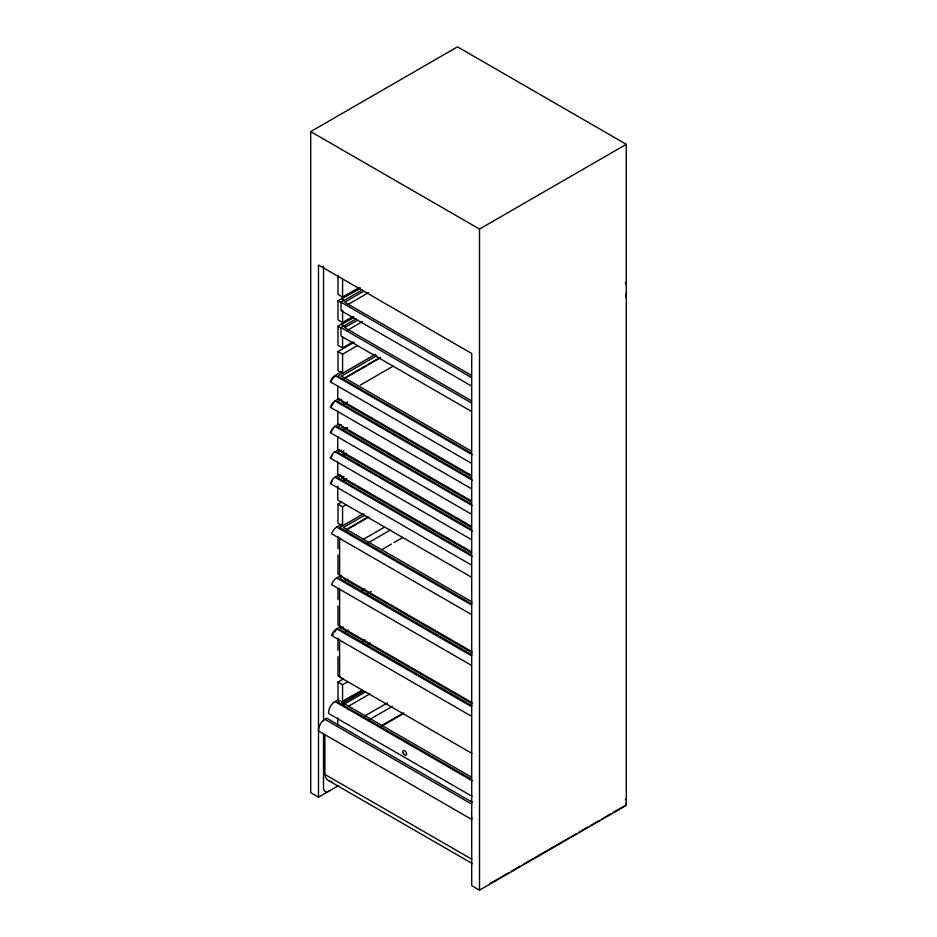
<?xml version="1.0" encoding="UTF-8"?>
<svg xmlns="http://www.w3.org/2000/svg" width="937" height="937" viewBox="0 0 937 937"><rect width="100%" height="100%" fill="white"/><g stroke="black" fill="none" stroke-linecap="round" stroke-linejoin="round"><path stroke-width="1.41" d="M625.869 297.275L626.303 293.164M310.697 131.602L457.49 46.85L626.303 144.321L626.303 805.398L479.51 890.15L471.709 885.652L471.709 353.483L318.486 265.019L318.486 797.188L310.697 792.679L310.697 131.602L479.51 229.073L626.303 144.321M337.988 275.291L337.988 294.429L342.579 297.076L358.906 287.647M352.628 316.694L342.579 322.504L337.988 319.857L337.988 300.718L360.276 287.835M343.832 300.109L341.431 298.727L359.023 289.1M471.194 385.833L341.009 310.662L341.009 302.194L362.432 289.826M363.591 291.266L344.675 302.194L471.194 375.233M347.194 304.97L368.639 292.59M352.628 342.122L342.579 347.932L337.988 345.273L337.988 326.135L353.999 316.893M345.027 326.228L341.431 324.143L352.745 318.158M471.194 411.261L341.009 336.09L341.009 327.622L356.13 318.885M357.29 320.337L344.675 327.622L471.194 400.661M347.194 330.398L362.338 321.66M357.653 345.507L342.579 354.209L342.579 373.348L337.988 370.701L337.988 351.562L354.315 342.134M471.405 463.276L330.433 381.886A6.91 3.982 -60 0 1 335.024 375.526L341.314 371.895M375.456 354.303L337.777 376.065L471.288 453.145M330.433 381.886L331.429 381.312M376.651 355.732L341.443 376.065L471.276 451.025M343.961 378.314L380.422 357.266M343.832 378.911L380.27 357.875M360.3 385.095L392.99 366.226M471.405 488.704L330.433 407.314A6.91 3.982 -60 0 1 335.024 400.954L338.796 398.775M341.536 399.314L337.777 401.493L471.288 478.573M330.433 407.314L331.429 406.74M343.961 403.742L346.467 402.289M343.832 404.339L347.604 402.16M471.405 514.132L330.433 432.742A6.91 3.982 -60 0 1 335.024 426.382L338.796 424.203M341.536 424.742L337.777 426.909L471.288 504.001M330.433 432.742L331.429 432.168M343.961 429.169L346.467 427.717M343.832 429.767L347.604 427.588M471.405 539.548L330.433 458.158A6.91 3.982 -60 0 1 335.024 451.81L338.796 449.631M341.536 450.17L337.777 452.337L471.288 529.428M330.433 458.158L331.429 457.584M343.961 450.884L341.443 452.337L471.276 527.297M343.961 454.597L346.467 453.145M343.832 455.195L346.339 453.742M471.405 564.976L330.433 483.586A6.91 3.982 -60 0 1 335.024 477.238L340.061 474.333M341.536 475.586L337.777 477.765L471.288 554.856M330.433 483.586L331.429 483.012M343.961 476.312L341.443 477.765L471.276 552.725M343.961 480.013L346.467 478.561M337.988 504.118L342.579 506.776L342.579 525.915L337.988 523.256L337.988 504.118L341.759 501.951M342.579 506.776L346.339 504.598M471.323 614.426L331.604 533.762A7.964 4.603 -60 0 1 336.688 527.121L341.7 524.228M363.626 513.687L339.604 527.554L471.861 603.92M364.798 515.139L343.282 527.554L471.85 601.788M345.812 529.803L367.327 517.376M346.339 530.026L368.955 516.966M362.678 539.735L384.029 527.402M367.702 543.12L390.319 530.061M382.519 549.199L391.385 544.081M393.915 542.617L402.769 537.498M471.323 665.282L331.604 584.618A7.964 4.603 -60 0 1 336.688 577.977L340.447 575.81M342.134 576.946L339.604 578.41L471.861 654.776M345.812 580.659L348.341 579.195M362.268 590.287L364.798 588.823M367.327 593.66L371.122 591.458M471.323 716.137L331.604 635.473A7.964 4.603 -60 0 1 336.688 628.832L340.447 626.654M343.399 627.076L339.604 629.266L471.861 705.62M331.604 635.473L333.549 634.349M345.812 631.503L348.341 630.039M362.268 641.142L364.798 639.678M367.327 644.504L369.857 643.051M337.988 699.88L337.988 682.113L343.012 679.208M337.988 682.113L342.579 684.76L347.604 681.855M472.084 796.333L328.594 713.479A9.089 5.247 -60 0 1 334.989 701.567L338.796 699.377M340.307 700.618L337.777 702.082L471.288 779.174M362.232 690.077L341.443 702.082L471.276 777.042M363.497 691.283L342.122 703.628L342.122 701.696L362.689 690.346M343.973 704.319L365.5 691.904M471.779 817.661A9.089 5.247 -60 0 0 471.709 819.442L318.486 730.977A9.089 5.247 -60 0 1 324.905 719.323L326.767 718.246L472.389 802.33M348.4 706.287L369.775 693.942M364.751 715.985L387.379 702.926M369.775 719.37L392.416 706.311M381.09 725.917L403.73 712.858M381.558 726.187L402.933 713.842M318.486 797.188L338.585 785.581M489.606 883.79L508.51 872.874M511.028 871.422L519.848 866.327M522.377 864.874L576.571 833.579M579.101 832.126L587.921 827.031M590.439 825.579L599.258 820.484M601.788 819.032L610.608 813.937M613.126 812.473L624.475 805.925A2.6 1.499 -60 0 0 624.944 805.586M341.431 299.254L343.832 300.636M341.009 302.194L471.194 377.353M337.988 300.718L341.431 302.698M341.431 324.682L343.832 326.064M341.009 327.622L471.194 402.781M337.988 326.135L341.431 328.126M337.988 351.562L342.579 354.209M335.024 375.526L472.213 454.738M471.288 475.399L337.777 398.307L337.777 385.798M341.443 401.493L471.276 476.453M335.024 400.954L472.213 480.166M471.288 500.827L337.777 423.735L337.777 411.226M341.443 426.909L471.276 501.869M335.024 426.382L472.213 505.593M471.288 526.243L337.777 449.163L337.777 436.642M335.024 451.81L472.213 531.021M471.288 551.67L337.777 474.59L337.777 462.07M335.024 477.238L472.213 556.449M471.288 577.098L337.777 500.018L337.777 486.104M336.688 527.121L471.37 604.88M342.579 576.759L337.988 574.112L337.988 554.973M471.861 651.66L339.604 575.306L339.604 537.686M343.282 578.41L471.85 652.644M336.688 577.977L471.37 655.736M342.579 627.614L337.988 624.967L337.988 605.829M471.861 702.516L339.604 626.15L339.604 588.541M343.282 629.266L471.85 703.5M336.688 628.832L471.37 706.592M342.579 678.47L337.988 675.823L337.988 656.685M471.861 753.36L339.604 677.006L339.604 639.385M334.989 701.567L472.189 780.779M324.905 719.323L471.791 804.133M324.905 734.327L324.905 774.419L471.791 859.217M329.297 781.013L472.377 863.621M403.835 754.238L402.91 751.872A2.6 1.499 60 0 1 405.065 751.029A2.6 1.499 60 0 1 406.471 754.648A2.6 1.499 60 0 1 403.835 754.238L403.156 753.067M479.51 229.073L479.51 890.15M342.579 279.308L342.579 297.076M342.579 310.194L342.579 322.504M342.579 336.992L342.579 347.932M342.579 684.76L342.579 701.954M337.988 536.386L337.988 548.684M337.988 588.6L337.988 599.539M337.988 638.085L337.988 650.395M337.777 718L337.777 725.226M323.534 266.495L323.534 720.729M323.534 733.87L323.534 787.912A7.789 4.498 -60 0 0 329.039 791.097M331.862 380.235A5.61 3.244 -60 0 1 333.115 378.255M333.888 377.435A5.61 3.244 -60 0 1 334.708 376.791M331.862 405.662A5.61 3.244 -60 0 1 333.888 402.863M331.862 431.09A5.61 3.244 -60 0 1 333.115 429.111M331.862 456.518A5.61 3.244 -60 0 1 332.424 455.476M331.862 481.934A5.61 3.244 -60 0 1 332.424 480.904M334.509 632.194A5.001 2.881 -60 0 1 336.008 630.437M331.85 781.505A18.307 10.565 -60 0 1 324.905 774.419M626.303 802.751A2.6 1.499 -60 0 1 625.389 805.117M625.389 799.32A2.6 1.499 -60 0 1 626.303 800.631M625.366 282.283A5.563 3.209 -60 0 1 626.303 284.684"/></g></svg>
